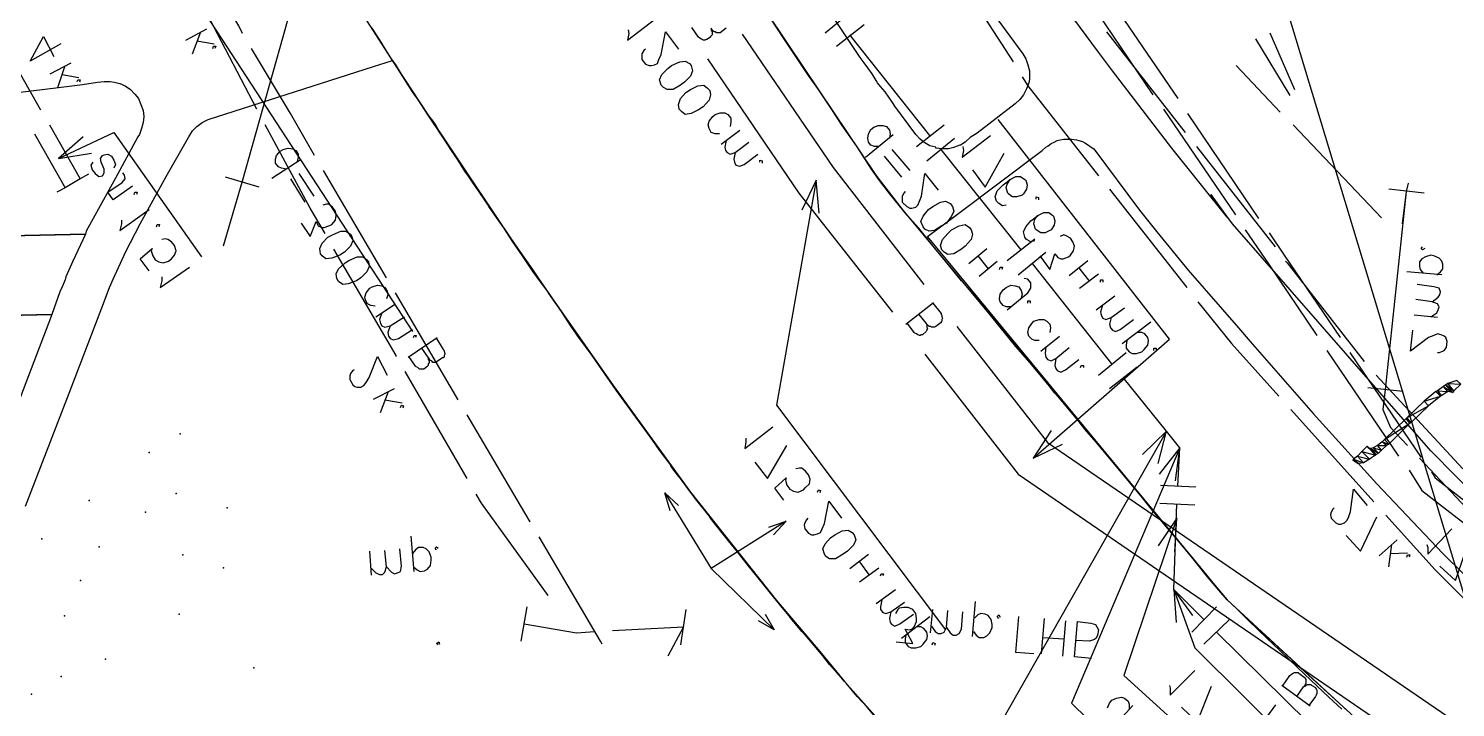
# Model space of a CAD drawing. Header units: metres. Extents: x 5 to 225, y 228 to 542.
# Drawn here: x 150.32 to 192.4, y 288.19 to 308.19 of the extents above; entities that cross this region are included whole.
import ezdxf

# ---------------------------------------------------------------- set-up
doc = ezdxf.new("R2010")
doc.units = ezdxf.units.M
for name, color, linetype in [('BOUNDARY', 7, 'Continuous'), ('CURB', 7, 'Continuous'), ('ELECTR_CABLE', 7, 'Continuous'), ('GAS', 7, 'Continuous'), ('GRASS', 7, 'Continuous'), ('OVERHEAD_POWER_LINE', 7, 'Continuous'), ('ROAD', 7, 'Continuous'), ('TREE', 7, 'Continuous'), ('WATER_PIPELINE', 7, 'Continuous')]:
    doc.layers.add(name, color=color, linetype=linetype)

msp = doc.modelspace()

# ---------------------------------------------------------------- linework, layer by layer
at = {"layer": 'BOUNDARY'}
msp.add_lwpolyline([(210.46, 232.699), (117.273, 540.497)], dxfattribs=at)
at = {"layer": 'CURB'}
for points in [[(189.046, 288.135), (188.67, 288.488), (188.141, 288.996), (187.743, 289.371), (187.213, 289.879), (186.838, 290.232), (186.308, 290.74), (185.933, 291.115), (185.668, 291.358), (185.425, 291.645), (185.094, 292.042), (184.63, 292.616), (184.299, 293.014), (183.813, 293.588), (183.482, 293.985), (183.019, 294.559), (182.688, 294.957), (182.202, 295.531), (181.871, 295.928), (181.473, 296.392), (181.407, 296.48), (181.076, 296.899), (180.59, 297.451), (180.259, 297.871), (179.795, 298.423), (179.442, 298.82), (178.979, 299.394), (178.647, 299.792), (178.184, 300.366), (177.831, 300.763), (177.367, 301.337), (177.036, 301.734), (176.572, 302.308), (176.219, 302.706), (175.755, 303.28), (175.446, 303.677), (175.181, 304.052), (175.027, 304.295), (174.74, 304.737), (174.32, 305.333), (174.033, 305.774), (173.614, 306.393), (173.327, 306.812), (172.907, 307.43), (172.62, 307.872), (172.223, 308.468)], [(175.248, 287.958), (175.049, 288.201), (174.762, 288.51), (174.431, 288.908), (173.945, 289.459), (173.614, 289.879), (173.261, 290.276), (173.128, 290.431), (172.797, 290.828), (172.687, 290.983), (172.333, 291.402), (172.002, 291.8), (171.539, 292.374), (171.23, 292.771), (170.965, 293.102), (170.766, 293.345), (170.435, 293.764), (170.391, 293.831), (169.993, 294.338), (169.684, 294.758), (169.353, 295.177), (169.265, 295.31), (169.243, 295.354), (168.934, 295.774), (168.514, 296.37), (168.205, 296.789), (167.786, 297.385), (167.476, 297.805), (167.057, 298.401), (166.748, 298.82), (166.571, 299.063), (166.328, 299.416), (166.041, 299.858), (165.666, 300.388), (165.622, 300.454), (165.313, 300.873), (165.202, 301.028), (164.893, 301.491), (164.606, 301.911), (164.319, 302.352), (164.187, 302.529), (163.9, 302.949), (163.856, 303.015), (163.503, 303.567), (163.193, 303.986), (162.973, 304.339), (162.796, 304.604), (162.509, 305.046), (162.112, 305.642), (161.825, 306.083), (161.648, 306.326), (161.405, 306.702), (161.14, 307.143), (161.052, 307.254), (160.787, 307.673), (160.743, 307.761), (160.456, 308.203)]]:
    msp.add_lwpolyline(points, dxfattribs=at)
at = {"layer": 'ELECTR_CABLE'}
for points in [[(161.935, 322.663), (157.829, 307.982), (157.829, 307.982), (156.615, 303.655)], [(156.637, 308.048), (156.526, 308.269), (156.526, 308.269), (154.782, 311.205)], [(177.367, 310.3), (179.354, 307.209)], [(181.363, 309.373), (183.482, 306.238)], [(148.865, 308.976), (150.676, 305.796)], [(157.056, 305.819), (155.665, 308.468), (155.665, 308.468), (155.334, 309.042)], [(182.114, 309.218), (184.211, 306.128)], [(154.959, 307.85), (155.577, 308.181)], [(155.157, 307.452), (155.4, 308.092)], [(182.114, 308.092), (184.432, 305.134)], [(186.926, 308.07), (187.655, 306.393)], [(151.272, 307.739), (150.367, 307.231), (150.367, 307.231), (150.764, 307.96), (150.764, 307.96), (151.073, 307.364)], [(155.29, 307.828), (155.798, 307.739)], [(155.754, 307.607), (155.776, 307.673), (155.776, 307.673), (155.842, 307.673), (155.842, 307.673), (155.82, 307.607)], [(158.756, 304.45), (158.05, 305.686), (158.05, 305.686), (156.902, 307.607)], [(186.507, 307.894), (187.522, 306.216)], [(150.963, 306.856), (151.581, 307.187)], [(151.184, 306.459), (151.404, 307.099)], [(151.316, 306.834), (151.802, 306.746)], [(179.619, 306.768), (179.795, 306.503), (179.795, 306.503), (181.871, 303.854)], [(185.933, 307.099), (187.235, 305.73)], [(151.758, 306.635), (151.78, 306.68), (151.78, 306.68), (151.846, 306.68), (151.846, 306.68), (151.824, 306.613)], [(183.791, 305.819), (185.911, 302.706)], [(184.498, 305.686), (186.595, 302.595)], [(150.499, 305.09), (151.404, 303.5)], [(150.941, 305.355), (151.846, 303.765)], [(151.934, 305.002), (151.206, 304.361), (151.206, 304.361), (152.839, 305.134), (152.839, 305.134), (155.422, 301.469)], [(159.065, 302.154), (158.624, 302.904), (158.624, 302.904), (157.299, 305.355)], [(187.611, 305.355), (190.216, 302.617)], [(184.763, 304.715), (187.081, 301.756)], [(151.206, 304.361), (152.177, 304.516)], [(152.221, 304.251), (152.155, 304.163), (152.155, 304.163), (152.199, 304.03), (152.199, 304.03), (152.287, 303.92), (152.287, 303.92), (152.398, 303.832), (152.398, 303.832), (152.508, 303.854), (152.508, 303.854), (152.552, 303.942), (152.552, 303.942), (152.552, 304.052), (152.552, 304.052), (152.464, 304.251), (152.464, 304.251), (152.442, 304.361), (152.442, 304.361), (152.508, 304.45), (152.508, 304.45), (152.552, 304.472), (152.552, 304.472), (152.663, 304.494), (152.663, 304.494), (152.773, 304.428), (152.773, 304.428), (152.839, 304.317), (152.839, 304.317), (152.884, 304.185), (152.884, 304.185), (152.839, 304.074)], [(152.089, 303.898), (151.846, 303.765), (151.846, 303.765), (151.404, 303.5), (151.404, 303.5), (151.161, 303.368)], [(153.391, 303.545), (152.817, 303.147), (152.817, 303.147), (152.663, 303.368), (152.663, 303.368), (153.082, 303.655), (153.082, 303.655), (153.171, 303.765), (153.171, 303.765), (153.148, 303.876), (153.148, 303.876), (153.104, 303.942)], [(157.122, 303.523), (156.129, 303.81)], [(160.875, 300.851), (159.021, 304.008)], [(156.615, 303.655), (156.063, 301.778)], [(182.202, 303.456), (184.476, 300.564)], [(190.944, 303.39), (190.326, 297.562)], [(191.474, 303.346), (190.437, 303.456)], [(190.944, 303.39), (190.834, 302.441)], [(191.011, 303.633), (190.944, 303.39)], [(153.435, 303.302), (153.458, 303.368), (153.458, 303.368), (153.524, 303.368), (153.524, 303.368), (153.502, 303.302)], [(153.06, 302.551), (153.06, 302.441), (153.06, 302.441), (153.016, 302.242), (153.016, 302.242), (153.877, 302.86)], [(154.098, 302.352), (154.12, 302.419), (154.12, 302.419), (154.186, 302.419), (154.186, 302.419), (154.164, 302.352)], [(186.198, 302.264), (186.904, 301.227), (186.904, 301.227), (188.317, 299.151)], [(186.904, 302.176), (187.346, 301.514), (187.346, 301.514), (189.002, 299.085)], [(153.877, 301.05), (153.612, 301.403), (153.612, 301.403), (153.965, 301.712), (153.965, 301.712), (153.943, 301.646), (153.943, 301.646), (153.987, 301.491), (153.987, 301.491), (154.054, 301.381), (154.054, 301.381), (154.164, 301.315), (154.164, 301.315), (154.296, 301.293), (154.296, 301.293), (154.451, 301.337), (154.451, 301.337), (154.539, 301.403), (154.539, 301.403), (154.628, 301.514), (154.628, 301.514), (154.672, 301.646), (154.672, 301.646), (154.628, 301.801), (154.628, 301.801), (154.539, 301.911), (154.539, 301.911), (154.429, 301.977), (154.429, 301.977), (154.363, 301.999), (154.363, 301.999), (154.252, 301.977)], [(191.496, 301.712), (191.43, 301.668), (191.43, 301.668), (191.386, 301.712), (191.386, 301.712), (191.43, 301.756)], [(161.162, 298.533), (161.162, 298.555), (161.162, 298.555), (159.33, 301.69)], [(187.39, 301.337), (187.434, 301.293), (187.434, 301.293), (189.708, 298.379)], [(191.849, 300.94), (191.96, 301.028), (191.96, 301.028), (192.026, 301.116), (192.026, 301.116), (192.026, 301.249), (192.026, 301.249), (192.004, 301.337), (192.004, 301.337), (191.916, 301.425), (191.916, 301.425), (191.761, 301.491), (191.761, 301.491), (191.673, 301.514), (191.673, 301.514), (191.518, 301.469), (191.518, 301.469), (191.408, 301.403), (191.408, 301.403), (191.342, 301.315), (191.342, 301.315), (191.342, 301.182), (191.342, 301.182), (191.364, 301.094), (191.364, 301.094), (191.452, 300.984)], [(154.252, 300.873), (154.252, 300.763), (154.252, 300.763), (154.208, 300.564), (154.208, 300.564), (155.069, 301.16)], [(192.004, 300.94), (190.966, 301.028)], [(191.717, 300.145), (191.894, 300.277), (191.894, 300.277), (191.938, 300.343), (191.938, 300.343), (191.96, 300.432), (191.96, 300.432), (191.916, 300.542), (191.916, 300.542), (191.761, 300.586), (191.761, 300.586), (191.275, 300.653)], [(162.995, 297.253), (161.14, 300.41)], [(184.807, 300.145), (185.8, 298.908), (185.8, 298.908), (187.191, 297.363)], [(191.673, 299.703), (191.849, 299.814), (191.849, 299.814), (191.894, 299.902), (191.894, 299.902), (191.916, 299.99), (191.916, 299.99), (191.872, 300.079), (191.872, 300.079), (191.717, 300.145), (191.717, 300.145), (191.231, 300.211)], [(191.872, 299.681), (191.187, 299.747)], [(191.872, 298.644), (191.916, 298.644), (191.916, 298.644), (192.026, 298.688), (192.026, 298.688), (192.07, 298.71), (192.07, 298.71), (192.136, 298.798), (192.136, 298.798), (192.159, 298.975), (192.159, 298.975), (192.114, 299.085), (192.114, 299.085), (192.07, 299.129), (192.07, 299.129), (191.982, 299.173), (191.982, 299.173), (191.872, 299.195), (191.872, 299.195), (191.761, 299.151), (191.761, 299.151), (191.607, 299.085), (191.607, 299.085), (191.077, 298.688), (191.077, 298.688), (191.143, 299.306)], [(159.926, 298.136), (159.882, 298.114), (159.882, 298.114), (159.816, 298.025), (159.816, 298.025), (159.794, 297.959), (159.794, 297.959), (159.794, 297.849), (159.794, 297.849), (159.882, 297.694), (159.882, 297.694), (159.948, 297.65), (159.948, 297.65), (160.014, 297.628), (160.014, 297.628), (160.125, 297.628), (160.125, 297.628), (160.213, 297.672), (160.213, 297.672), (160.279, 297.76), (160.279, 297.76), (160.368, 297.915), (160.368, 297.915), (160.61, 298.533), (160.61, 298.533), (160.897, 297.981)], [(188.604, 298.71), (190.724, 295.597)], [(189.289, 298.644), (191.386, 295.553)], [(163.26, 294.935), (161.427, 298.092)], [(190.061, 297.981), (192.622, 295.222)], [(160.5, 297.275), (161.118, 297.584)], [(190.856, 297.496), (189.818, 297.606)], [(190.326, 297.562), (190.26, 296.966), (190.26, 296.966), (190.481, 296.436), (190.481, 296.436), (190.988, 295.906)], [(191.96, 297.363), (191.827, 297.496), (191.827, 297.496), (192.004, 297.385), (192.004, 297.385), (191.96, 297.363), (191.827, 297.496), (192.004, 297.385), (192.004, 297.385), (191.872, 297.518), (191.872, 297.518), (191.827, 297.496)], [(192.004, 297.385), (191.872, 297.518), (191.872, 297.518), (192.181, 297.496), (192.181, 297.496), (192.004, 297.385), (191.872, 297.518), (192.181, 297.496), (192.181, 297.496), (192.048, 297.65), (192.048, 297.65), (191.872, 297.518)], [(191.872, 297.518), (191.872, 297.518)], [(192.181, 297.496), (192.048, 297.65), (192.048, 297.65), (192.313, 297.473), (192.313, 297.473), (192.181, 297.496), (192.048, 297.65), (192.313, 297.473), (192.313, 297.473), (192.114, 297.694), (192.114, 297.694), (192.048, 297.65)], [(192.313, 297.473), (192.114, 297.694), (192.114, 297.694), (192.357, 297.518), (192.357, 297.518), (192.313, 297.473), (192.114, 297.694), (192.357, 297.518), (192.357, 297.518), (192.181, 297.738), (192.181, 297.738), (192.114, 297.694)], [(192.357, 297.518), (192.181, 297.738), (192.181, 297.738), (192.556, 297.716), (192.556, 297.716), (192.357, 297.518), (192.181, 297.738), (192.556, 297.716), (192.556, 297.716), (192.446, 297.827), (192.446, 297.827), (192.181, 297.738)], [(192.181, 297.738), (192.181, 297.738)], [(160.699, 296.877), (160.942, 297.496)], [(160.831, 297.253), (161.339, 297.164)], [(161.295, 297.032), (161.317, 297.098), (161.317, 297.098), (161.383, 297.076), (161.383, 297.076), (161.361, 297.01)], [(191.099, 296.59), (190.966, 296.723), (190.966, 296.723), (191.607, 297.076), (191.607, 297.076), (191.099, 296.59), (190.966, 296.723), (191.607, 297.076), (191.607, 297.076), (191.474, 297.209), (191.474, 297.209), (190.966, 296.723), (191.607, 297.076), (191.474, 297.209), (191.474, 297.209), (191.607, 297.076), (191.474, 297.209), (191.607, 297.076), (191.607, 297.076), (191.474, 297.209)], [(191.607, 297.076), (191.474, 297.209), (191.474, 297.209), (191.96, 297.363), (191.96, 297.363), (191.607, 297.076), (191.474, 297.209), (191.96, 297.363), (191.96, 297.363), (191.827, 297.496), (191.827, 297.496), (191.474, 297.209)], [(191.474, 297.209), (191.474, 297.209)], [(191.96, 297.363), (191.96, 297.363)], [(192.181, 297.496), (192.181, 297.496)], [(165.114, 293.654), (164.827, 294.14), (164.827, 294.14), (163.26, 296.811)], [(187.544, 296.966), (189.995, 294.25)], [(190.437, 295.95), (190.304, 296.083), (190.304, 296.083), (191.055, 296.568), (191.055, 296.568), (190.437, 295.95), (190.304, 296.083), (191.055, 296.568), (191.055, 296.568), (190.944, 296.701), (190.944, 296.701), (190.304, 296.083)], [(191.055, 296.568), (190.944, 296.701), (190.944, 296.701), (191.099, 296.59), (191.099, 296.59), (191.055, 296.568), (190.944, 296.701), (191.099, 296.59), (191.099, 296.59), (190.966, 296.723), (190.966, 296.723), (190.944, 296.701)], [(190.966, 296.723), (190.966, 296.723)], [(191.607, 297.076), (191.607, 297.076)], [(191.055, 296.568), (191.055, 296.568)], [(189.863, 295.509), (189.642, 295.729), (189.642, 295.729), (190.039, 295.619), (190.039, 295.619), (189.863, 295.509), (189.642, 295.729), (190.039, 295.619), (190.039, 295.619), (189.796, 295.884), (189.796, 295.884), (189.642, 295.729), (190.039, 295.619), (189.796, 295.884), (189.796, 295.884), (189.818, 295.862), (189.818, 295.862), (190.039, 295.619)], [(189.796, 295.884), (190.039, 295.619), (190.039, 295.619), (189.796, 295.884)], [(189.796, 295.884), (189.796, 295.884)], [(190.039, 295.619), (189.818, 295.862), (189.818, 295.862), (190.061, 295.641), (190.061, 295.641), (190.039, 295.619), (189.818, 295.862), (190.061, 295.641), (190.061, 295.641), (189.885, 295.818), (189.885, 295.818), (189.818, 295.862), (190.061, 295.641), (189.885, 295.818), (189.885, 295.818), (189.907, 295.818), (189.907, 295.818), (190.061, 295.641)], [(189.885, 295.818), (190.061, 295.641), (190.061, 295.641), (189.885, 295.818)], [(189.885, 295.818), (189.885, 295.818)], [(190.061, 295.641), (189.907, 295.818), (189.907, 295.818), (190.127, 295.685), (190.127, 295.685), (190.061, 295.641), (189.907, 295.818), (190.127, 295.685), (190.127, 295.685), (189.973, 295.84), (189.973, 295.84), (189.907, 295.818)], [(190.127, 295.685), (189.973, 295.84), (189.973, 295.84), (190.216, 295.774), (190.216, 295.774), (190.127, 295.685), (189.973, 295.84), (190.216, 295.774), (190.216, 295.774), (190.105, 295.906), (190.105, 295.906), (189.973, 295.84)], [(189.973, 295.84), (189.973, 295.84)], [(190.216, 295.774), (190.105, 295.906), (190.105, 295.906), (190.37, 295.906), (190.37, 295.906), (190.216, 295.774), (190.105, 295.906), (190.37, 295.906), (190.37, 295.906), (190.238, 296.016), (190.238, 296.016), (190.105, 295.906)], [(190.105, 295.906), (190.105, 295.906)], [(190.37, 295.906), (190.238, 296.016), (190.238, 296.016), (190.437, 295.95), (190.437, 295.95), (190.37, 295.906), (190.238, 296.016), (190.437, 295.95), (190.437, 295.95), (190.304, 296.083), (190.304, 296.083), (190.238, 296.016)], [(190.238, 296.016), (190.238, 296.016)], [(190.437, 295.95), (190.437, 295.95)], [(189.421, 295.442), (189.377, 295.486), (189.377, 295.486), (189.531, 295.376), (189.531, 295.376), (189.421, 295.442), (189.377, 295.486), (189.531, 295.376), (189.531, 295.376), (189.399, 295.509), (189.399, 295.509), (189.377, 295.486)], [(189.377, 295.486), (189.421, 295.442), (189.421, 295.442), (189.377, 295.486)], [(189.377, 295.486), (189.377, 295.486)], [(189.531, 295.376), (189.399, 295.509), (189.399, 295.509), (189.686, 295.398), (189.686, 295.398), (189.531, 295.376), (189.399, 295.509), (189.686, 295.398), (189.686, 295.398), (189.509, 295.597), (189.509, 295.597), (189.399, 295.509)], [(189.421, 295.442), (189.421, 295.442)], [(189.686, 295.398), (189.509, 295.597), (189.509, 295.597), (189.863, 295.509), (189.863, 295.509), (189.686, 295.398), (189.509, 295.597), (189.863, 295.509), (189.863, 295.509), (189.642, 295.729), (189.642, 295.729), (189.509, 295.597)], [(189.686, 295.398), (189.686, 295.398)], [(189.863, 295.509), (189.863, 295.509)], [(190.061, 295.641), (190.061, 295.641)], [(191.342, 295.531), (193.969, 292.749)], [(189.531, 295.376), (189.531, 295.376)], [(191.033, 295.177), (191.408, 294.581), (191.408, 294.581), (193.836, 292.705)], [(191.695, 295.133), (191.805, 294.957), (191.805, 294.957), (194.587, 292.793)], [(188.825, 294.074), (188.781, 294.029), (188.781, 294.029), (188.737, 293.941), (188.737, 293.941), (188.715, 293.875), (188.715, 293.875), (188.737, 293.764), (188.737, 293.764), (188.869, 293.632), (188.869, 293.632), (188.957, 293.588), (188.957, 293.588), (189.024, 293.588), (189.024, 293.588), (189.134, 293.632), (189.134, 293.632), (189.2, 293.698), (189.2, 293.698), (189.244, 293.787), (189.244, 293.787), (189.311, 293.963), (189.311, 293.963), (189.399, 294.625), (189.399, 294.625), (189.796, 294.14)], [(165.644, 291.491), (163.679, 294.206), (163.679, 294.206), (163.525, 294.471)], [(189.178, 293.257), (189.598, 292.793), (189.598, 292.793), (190.083, 293.809)], [(190.348, 293.853), (191.805, 292.241), (191.805, 292.241), (192.865, 291.181)], [(191.562, 292.992), (191.585, 292.903), (191.585, 292.903), (191.585, 292.705), (191.585, 292.705), (192.291, 293.455)], [(161.692, 292.197), (161.604, 293.235)], [(161.67, 292.329), (161.781, 292.241), (161.781, 292.241), (161.869, 292.197), (161.869, 292.197), (162.001, 292.219), (162.001, 292.219), (162.09, 292.263), (162.09, 292.263), (162.178, 292.374), (162.178, 292.374), (162.2, 292.528), (162.2, 292.528), (162.2, 292.616), (162.2, 292.616), (162.134, 292.771), (162.134, 292.771), (162.045, 292.859), (162.045, 292.859), (161.957, 292.903), (161.957, 292.903), (161.825, 292.903), (161.825, 292.903), (161.736, 292.837), (161.736, 292.837), (161.648, 292.727)], [(162.355, 292.837), (162.31, 292.881), (162.31, 292.881), (162.355, 292.926), (162.355, 292.926), (162.399, 292.881)], [(167.234, 290.056), (167.189, 290.144), (167.189, 290.144), (165.379, 293.213)], [(190.15, 292.661), (190.679, 293.124)], [(190.437, 292.329), (190.525, 292.992)], [(191.938, 292.352), (192.401, 291.932), (192.401, 291.932), (192.777, 293.014)], [(160.434, 292.087), (160.39, 292.793)], [(160.434, 292.285), (160.566, 292.153), (160.566, 292.153), (160.677, 292.109), (160.677, 292.109), (160.765, 292.109), (160.765, 292.109), (160.831, 292.175), (160.831, 292.175), (160.875, 292.329), (160.875, 292.329), (160.831, 292.815)], [(160.875, 292.329), (161.03, 292.175), (161.03, 292.175), (161.118, 292.131), (161.118, 292.131), (161.207, 292.153), (161.207, 292.153), (161.295, 292.197), (161.295, 292.197), (161.317, 292.352), (161.317, 292.352), (161.273, 292.859)], [(190.481, 292.727), (190.988, 292.749)], [(190.966, 292.616), (190.988, 292.683), (190.988, 292.683), (191.055, 292.683), (191.055, 292.683), (191.033, 292.616)], [(178.162, 290.276), (178.25, 291.314)], [(164.849, 290.144), (165.026, 291.159)], [(169.706, 291.071), (169.552, 290.033)], [(175.91, 290.122), (176.396, 290.078), (176.396, 290.078), (176.175, 290.497), (176.175, 290.497), (176.307, 290.475), (176.307, 290.475), (176.396, 290.519), (176.396, 290.519), (176.44, 290.563), (176.44, 290.563), (176.506, 290.718), (176.506, 290.718), (176.506, 290.806), (176.506, 290.806), (176.484, 290.961), (176.484, 290.961), (176.396, 291.071), (176.396, 291.071), (176.263, 291.137), (176.263, 291.137), (176.131, 291.137), (176.131, 291.137), (175.998, 291.115), (175.998, 291.115), (175.954, 291.071), (175.954, 291.071), (175.888, 290.961)], [(176.925, 290.387), (176.992, 291.071)], [(176.947, 290.585), (177.058, 290.431), (177.058, 290.431), (177.146, 290.365), (177.146, 290.365), (177.234, 290.365), (177.234, 290.365), (177.323, 290.409), (177.323, 290.409), (177.389, 290.541), (177.389, 290.541), (177.433, 291.049)], [(177.389, 290.541), (177.499, 290.387), (177.499, 290.387), (177.588, 290.32), (177.588, 290.32), (177.676, 290.32), (177.676, 290.32), (177.764, 290.365), (177.764, 290.365), (177.831, 290.497), (177.831, 290.497), (177.875, 291.005)], [(178.184, 290.431), (178.272, 290.32), (178.272, 290.32), (178.36, 290.254), (178.36, 290.254), (178.493, 290.254), (178.493, 290.254), (178.581, 290.298), (178.581, 290.298), (178.669, 290.387), (178.669, 290.387), (178.736, 290.541), (178.736, 290.541), (178.736, 290.63), (178.736, 290.63), (178.714, 290.784), (178.714, 290.784), (178.625, 290.894), (178.625, 290.894), (178.537, 290.939), (178.537, 290.939), (178.405, 290.961), (178.405, 290.961), (178.316, 290.917), (178.316, 290.917), (178.228, 290.828)], [(178.934, 290.806), (178.89, 290.872), (178.89, 290.872), (178.934, 290.917), (178.934, 290.917), (178.979, 290.85)], [(179.972, 289.769), (179.442, 289.813), (179.442, 289.813), (179.53, 290.872)], [(180.193, 289.769), (180.281, 290.806)], [(164.938, 290.652), (166.483, 290.387), (166.483, 290.387), (167.013, 290.431)], [(167.543, 290.453), (169.64, 290.563)], [(169.64, 290.563), (169.176, 289.702)], [(180.899, 290.74), (180.811, 289.702)], [(181.672, 289.636), (181.164, 289.68), (181.164, 289.68), (181.253, 290.718), (181.253, 290.718), (181.65, 290.674), (181.65, 290.674), (181.782, 290.63), (181.782, 290.63), (181.827, 290.563), (181.827, 290.563), (181.871, 290.475), (181.871, 290.475), (181.849, 290.32), (181.849, 290.32), (181.804, 290.232), (181.804, 290.232), (181.76, 290.188), (181.76, 290.188), (181.606, 290.144), (181.606, 290.144), (181.208, 290.166)], [(162.399, 290.033), (162.355, 290.078), (162.355, 290.078), (162.421, 290.122), (162.421, 290.122), (162.443, 290.056)], [(180.237, 290.254), (180.855, 290.21)]]:
    msp.add_lwpolyline(points, dxfattribs=at)
at = {"layer": 'GAS'}
for points in [[(173.813, 308.07), (174.629, 308.733)], [(174.144, 307.673), (174.961, 308.313)], [(176.903, 305.046), (174.541, 308.004)], [(175.402, 304.715), (175.27, 304.715), (175.27, 304.715), (175.159, 304.759), (175.159, 304.759), (175.093, 304.847), (175.093, 304.847), (175.071, 304.958), (175.071, 304.958), (175.093, 305.09), (175.093, 305.09), (175.159, 305.222), (175.159, 305.222), (175.248, 305.289), (175.248, 305.289), (175.38, 305.333), (175.38, 305.333), (175.512, 305.333), (175.512, 305.333), (175.623, 305.311), (175.623, 305.311), (175.711, 305.2), (175.711, 305.2), (175.733, 305.09), (175.733, 305.09), (175.711, 304.958)], [(176.506, 304.715), (177.323, 305.355)], [(175.005, 304.406), (175.822, 305.068)], [(176.815, 304.295), (177.632, 304.958)], [(175.557, 304.428), (176.064, 303.81)], [(175.777, 304.626), (176.307, 304.008)], [(179.597, 301.668), (177.234, 304.626)], [(176.175, 303.39), (176.131, 303.346), (176.131, 303.346), (176.086, 303.258), (176.086, 303.258), (176.086, 303.191), (176.086, 303.191), (176.086, 303.081), (176.086, 303.081), (176.219, 302.949), (176.219, 302.949), (176.307, 302.904), (176.307, 302.904), (176.373, 302.904), (176.373, 302.904), (176.484, 302.926), (176.484, 302.926), (176.55, 302.993), (176.55, 302.993), (176.594, 303.103), (176.594, 303.103), (176.66, 303.258), (176.66, 303.258), (176.749, 303.92), (176.749, 303.92), (177.146, 303.434)], [(176.705, 302.352), (176.638, 302.507), (176.638, 302.507), (176.705, 302.662), (176.705, 302.662), (176.859, 302.86), (176.859, 302.86), (176.992, 302.949), (176.992, 302.949), (177.212, 303.081), (177.212, 303.081), (177.367, 303.103), (177.367, 303.103), (177.499, 303.037), (177.499, 303.037), (177.566, 302.949), (177.566, 302.949), (177.61, 302.816), (177.61, 302.816), (177.544, 302.662), (177.544, 302.662), (177.389, 302.463), (177.389, 302.463), (177.257, 302.375), (177.257, 302.375), (177.036, 302.242), (177.036, 302.242), (176.881, 302.22), (176.881, 302.22), (176.749, 302.286), (176.749, 302.286), (176.705, 302.352)], [(177.257, 301.668), (177.212, 301.801), (177.212, 301.801), (177.279, 301.977), (177.279, 301.977), (177.433, 302.154), (177.433, 302.154), (177.544, 302.264), (177.544, 302.264), (177.764, 302.375), (177.764, 302.375), (177.941, 302.419), (177.941, 302.419), (178.073, 302.33), (178.073, 302.33), (178.118, 302.264), (178.118, 302.264), (178.162, 302.132), (178.162, 302.132), (178.118, 301.977), (178.118, 301.977), (177.941, 301.778), (177.941, 301.778), (177.831, 301.69), (177.831, 301.69), (177.61, 301.558), (177.61, 301.558), (177.433, 301.536), (177.433, 301.536), (177.323, 301.602), (177.323, 301.602), (177.257, 301.668)], [(178.051, 301.271), (178.581, 301.712)], [(179.177, 301.359), (179.994, 301.999)], [(178.316, 301.491), (178.625, 301.116)], [(178.36, 300.895), (178.89, 301.337)], [(179.508, 300.94), (180.325, 301.602)], [(178.956, 301.094), (178.979, 301.16), (178.979, 301.16), (179.045, 301.16), (179.045, 301.16), (179.023, 301.094)], [(182.268, 298.312), (179.928, 301.271)], [(179.288, 299.99), (179.221, 299.99), (179.221, 299.99), (179.155, 299.99), (179.155, 299.99), (179.067, 300.034), (179.067, 300.034), (178.979, 300.145), (178.979, 300.145), (178.956, 300.233), (178.956, 300.233), (178.979, 300.366), (178.979, 300.366), (179.067, 300.498), (179.067, 300.498), (179.155, 300.564), (179.155, 300.564), (179.288, 300.63), (179.288, 300.63), (179.42, 300.608), (179.42, 300.608), (179.53, 300.586), (179.53, 300.586), (179.597, 300.476), (179.597, 300.476), (179.619, 300.366), (179.619, 300.366), (179.597, 300.255)], [(179.177, 299.902), (179.795, 300.41), (179.795, 300.41), (179.884, 300.542), (179.884, 300.542), (179.884, 300.608), (179.884, 300.608), (179.884, 300.697), (179.884, 300.697), (179.795, 300.807), (179.795, 300.807), (179.685, 300.829)], [(179.795, 300.101), (179.795, 300.167), (179.795, 300.167), (179.862, 300.167), (179.862, 300.167), (179.862, 300.101)], [(180.127, 298.997), (179.994, 298.997), (179.994, 298.997), (179.906, 299.041), (179.906, 299.041), (179.818, 299.129), (179.818, 299.129), (179.795, 299.24), (179.795, 299.24), (179.818, 299.372), (179.818, 299.372), (179.906, 299.505), (179.906, 299.505), (179.972, 299.571), (179.972, 299.571), (180.127, 299.615), (180.127, 299.615), (180.259, 299.615), (180.259, 299.615), (180.347, 299.571), (180.347, 299.571), (180.436, 299.482), (180.436, 299.482), (180.458, 299.372), (180.458, 299.372), (180.436, 299.24)], [(180.171, 298.688), (180.723, 299.129)], [(180.325, 298.82), (180.303, 298.621), (180.303, 298.621), (180.325, 298.511), (180.325, 298.511), (180.369, 298.445), (180.369, 298.445), (180.48, 298.401), (180.48, 298.401), (180.612, 298.467), (180.612, 298.467), (181.01, 298.798)], [(180.612, 298.467), (180.59, 298.268), (180.59, 298.268), (180.612, 298.18), (180.612, 298.18), (180.656, 298.114), (180.656, 298.114), (180.767, 298.07), (180.767, 298.07), (180.899, 298.136), (180.899, 298.136), (181.297, 298.445)], [(181.871, 297.981), (182.688, 298.644)], [(181.341, 298.202), (181.363, 298.268), (181.363, 298.268), (181.429, 298.268), (181.429, 298.268), (181.429, 298.202)], [(182.202, 297.584), (183.019, 298.224)], [(184.211, 294.714), (184.277, 295.84), (184.277, 295.84), (183.88, 296.325), (183.88, 296.325), (182.599, 297.915)], [(183.637, 295.376), (183.88, 296.325), (183.88, 296.325), (179.045, 287.826), (179.045, 287.826), (184.763, 282.505)], [(183.88, 296.325), (183.173, 295.641)], [(184.145, 294.868), (184.277, 295.84), (184.277, 295.84), (181.076, 288.311), (181.076, 288.311), (186.706, 282.814)], [(184.277, 295.84), (183.659, 295.067)], [(183.703, 294.736), (184.741, 294.692)], [(183.681, 294.206), (184.719, 294.162)], [(184.984, 290.784), (184.1, 291.667), (184.1, 291.667), (184.189, 294.184)], [(184.123, 292.771), (184.189, 293.764), (184.189, 293.764), (182.621, 289.128), (182.621, 289.128), (189.068, 283.278)], [(184.189, 293.764), (183.637, 292.948)], [(184.652, 290.894), (184.1, 291.667), (184.1, 291.667), (184.719, 289.945), (184.719, 289.945), (190.591, 284.117)], [(184.1, 291.667), (184.167, 290.696)], [(184.63, 290.409), (185.359, 291.159)], [(184.984, 290.056), (185.734, 290.784)], [(188.052, 287.76), (185.359, 290.409)], [(183.968, 288.841), (183.99, 288.753), (183.99, 288.753), (183.99, 288.554), (183.99, 288.554), (184.719, 289.283)], [(184.321, 288.201), (184.785, 287.76), (184.785, 287.76), (185.204, 288.819)], [(182.136, 288.179), (182.202, 288.311), (182.202, 288.311), (182.268, 288.4), (182.268, 288.4), (182.401, 288.466), (182.401, 288.466), (182.555, 288.488), (182.555, 288.488), (182.643, 288.466), (182.643, 288.466), (182.754, 288.378), (182.754, 288.378), (182.776, 288.289), (182.776, 288.289), (182.776, 288.135)], [(182.18, 287.473), (182.886, 288.245)]]:
    msp.add_lwpolyline(points, dxfattribs=at)
at = {"layer": 'GRASS'}
for points in [[(195.448, 291.932), (191.673, 295.751), (185.822, 302.441), (185.188, 303.305), (185.668, 302.639), (184.034, 304.671), (182.29, 306.944), (181.871, 307.496), (180.59, 309.24), (178.934, 311.581), (178.802, 311.846), (178.405, 312.552), (178.537, 312.596), (179.288, 312.927), (179.508, 312.618), (179.53, 312.574), (179.883, 312.046), (179.888, 312.046), (193.02, 317.365)], [(178.25, 309.351), (179.641, 307.452), (179.729, 307.298), (179.795, 307.121), (179.84, 306.944), (179.84, 306.768), (179.84, 306.702), (179.818, 306.591), (179.751, 306.415), (179.663, 306.238), (179.553, 306.106), (179.42, 305.973), (178.294, 305.112), (178.095, 304.98), (177.963, 304.869), (177.941, 304.847), (177.808, 304.759), (177.785, 304.758), (177.632, 304.693), (177.606, 304.692), (177.455, 304.648), (177.257, 304.648), (177.08, 304.671), (177.08, 304.693), (176.903, 304.737), (176.749, 304.825), (176.727, 304.847), (176.616, 304.935), (176.484, 305.068), (175.866, 305.907), (175.799, 306.017), (175.689, 306.172), (175.579, 306.326), (175.446, 306.481), (175.358, 306.591), (175.314, 306.657), (175.203, 306.856), (175.071, 307.033), (174.961, 307.187), (174.85, 307.342), (173.57, 309.263)], [(150.234, 294.118), (151.471, 297.319), (152.486, 299.968), (152.707, 300.564), (152.817, 300.807), (153.193, 301.624), (153.612, 302.441), (154.385, 303.832), (155.047, 305.002), (155.157, 305.178), (155.29, 305.311), (155.444, 305.421), (155.621, 305.509), (160.5, 307.077), (161.052, 307.254), (161.162, 307.077), (162.112, 305.642), (162.156, 305.576), (162.244, 305.465), (162.332, 305.333), (162.421, 305.178), (163.193, 304.03), (164.099, 302.662), (164.628, 301.889), (165.18, 301.094), (165.357, 300.829), (165.754, 300.255), (167.565, 297.672), (169.839, 294.537), (172.378, 291.336), (173.658, 289.835), (174.387, 288.952), (177.897, 285.022)], [(136.348, 304.648), (151.206, 306.459), (151.912, 306.547), (152.354, 306.613), (152.552, 306.635), (152.729, 306.635), (152.861, 306.613), (153.016, 306.569), (153.171, 306.503), (153.325, 306.393), (153.458, 306.26), (153.568, 306.128), (153.634, 305.951), (153.7, 305.774), (153.722, 305.598), (153.7, 305.421), (153.656, 305.245), (153.59, 305.068), (153.546, 305.002), (152.884, 303.787), (152.486, 303.059), (152.023, 302.22), (152, 302.132), (109.193, 301.204)], [(189.222, 288.091), (185.668, 291.358), (184.674, 292.572), (182.975, 294.625), (181.253, 296.701), (179.508, 298.82), (179.177, 299.218), (177.764, 300.94), (176.837, 302.065), (177.72, 302.728), (180.215, 304.604), (180.325, 304.693), (180.392, 304.737), (180.48, 304.803), (180.568, 304.847), (180.656, 304.891), (180.745, 304.913), (180.855, 304.935), (181.076, 304.935), (181.23, 304.913), (181.297, 304.891), (181.407, 304.869), (181.473, 304.825), (181.584, 304.759), (181.628, 304.715), (181.738, 304.648), (183.085, 302.838), (183.593, 302.198), (184.52, 301.072), (185.999, 299.372), (186.352, 298.975), (188.207, 296.855), (190.083, 294.78), (192.026, 292.727), (193.24, 291.535)], [(53.184, 299.968), (152, 302.132), (151.625, 301.337), (151.426, 300.873), (151.404, 300.785), (151.316, 300.586), (151.25, 300.432), (151.007, 299.769), (87.845, 298.379), (82.436, 298.931)]]:
    msp.add_lwpolyline(points, dxfattribs=at)
msp.add_lwpolyline([(140.587, 299.306), (140.388, 299.527), (151.007, 299.769), (150.919, 299.527), (147.475, 290.519), (147.453, 290.475), (147.408, 290.519)], close=True, dxfattribs=at)
at = {"layer": 'OVERHEAD_POWER_LINE'}
for points in [[(169.088, 294.515), (170.457, 292.285)], [(169.243, 293.985), (169.088, 294.515), (169.088, 294.515), (169.485, 294.14)], [(172.665, 293.676), (170.457, 292.285)], [(172.157, 293.5), (172.665, 293.676), (172.665, 293.676), (172.289, 293.279)], [(172.311, 290.475), (170.457, 292.285)], [(172.046, 290.939), (172.311, 290.475), (172.311, 290.475), (171.848, 290.74)]]:
    msp.add_lwpolyline(points, dxfattribs=at)
at = {"layer": 'ROAD'}
for points in [[(177.897, 285.022), (174.387, 288.952), (172.598, 291.071), (172.378, 291.336), (169.839, 294.537), (167.653, 297.54), (165.534, 300.586), (164.165, 302.573), (163.48, 303.567), (163.436, 303.633), (161.383, 306.746), (159.772, 309.263), (159.087, 310.344), (158.447, 311.514), (158.072, 312.155), (157.299, 313.59), (155.908, 316.173), (154.937, 317.961), (153.502, 321.515), (151.316, 326.858), (150.852, 328.006), (149.859, 330.457)], [(171.517, 309.527), (173.216, 306.989), (175.292, 303.898), (175.336, 303.832), (176.109, 302.838), (177.764, 300.851), (180.281, 297.827), (182.776, 294.824), (185.447, 291.623), (185.668, 291.358), (187.964, 289.239), (192.225, 285.353)]]:
    msp.add_lwpolyline(points, dxfattribs=at)
at = {"layer": 'TREE'}
for p in [(154.793, 296.256), (153.877, 295.704), (152.108, 294.288), (154.679, 294.493), (153.774, 293.941), (156.184, 294.07), (150.715, 293.161), (152.405, 292.926), (154.87, 292.691), (156.07, 292.307), (151.854, 291.932), (151.384, 290.893), (154.768, 290.939), (152.592, 289.611), (151.28, 289.106), (156.965, 289.357), (150.409, 288.578)]:
    msp.add_point(p, dxfattribs=at)
at = {"layer": 'WATER_PIPELINE'}
for points in [[(145.995, 329.419), (151.978, 314.075), (151.978, 314.075), (161.648, 299.262)], [(168.006, 308.159), (168.028, 308.048), (168.028, 308.048), (167.984, 307.85), (167.984, 307.85), (168.823, 308.49)], [(168.514, 307.585), (168.47, 307.541), (168.47, 307.541), (168.404, 307.452), (168.404, 307.452), (168.404, 307.386), (168.404, 307.386), (168.404, 307.276), (168.404, 307.276), (168.514, 307.143), (168.514, 307.143), (168.624, 307.099), (168.624, 307.099), (168.691, 307.099), (168.691, 307.099), (168.779, 307.121), (168.779, 307.121), (168.867, 307.165), (168.867, 307.165), (168.911, 307.276), (168.911, 307.276), (168.978, 307.43), (168.978, 307.43), (169.11, 308.092), (169.11, 308.092), (169.485, 307.585)], [(170.457, 308.203), (170.457, 308.137), (170.457, 308.137), (170.479, 308.115), (170.479, 308.115), (170.479, 308.07), (170.479, 308.07), (170.479, 308.026), (170.479, 308.026), (170.479, 308.004), (170.479, 308.004), (170.457, 307.982), (170.457, 307.982), (170.435, 307.96), (170.435, 307.96), (170.435, 307.938), (170.435, 307.938), (170.324, 307.872), (170.324, 307.872), (170.302, 307.872), (170.302, 307.872), (170.28, 307.85), (170.28, 307.85), (170.258, 307.85), (170.258, 307.85), (170.214, 307.85), (170.214, 307.85), (170.192, 307.872), (170.192, 307.872), (170.148, 307.894), (170.148, 307.894), (170.104, 307.916), (170.104, 307.916), (170.082, 307.938), (170.082, 307.938), (169.883, 308.225)], [(170.898, 308.203), (170.722, 308.07), (170.722, 308.07), (170.7, 308.07), (170.7, 308.07), (170.656, 308.07), (170.656, 308.07), (170.611, 308.07), (170.611, 308.07), (170.567, 308.092), (170.567, 308.092), (170.545, 308.092), (170.545, 308.092), (170.501, 308.137), (170.501, 308.137), (170.479, 308.159), (170.479, 308.159), (170.457, 308.203)], [(171.362, 308.026), (174.055, 304.097), (174.055, 304.097), (176.727, 300.653)], [(168.978, 306.525), (168.934, 306.68), (168.934, 306.68), (169, 306.834), (169, 306.834), (169.176, 307.011), (169.176, 307.011), (169.287, 307.099), (169.287, 307.099), (169.53, 307.209), (169.53, 307.209), (169.684, 307.231), (169.684, 307.231), (169.817, 307.165), (169.817, 307.165), (169.861, 307.099), (169.861, 307.099), (169.905, 306.944), (169.905, 306.944), (169.839, 306.79), (169.839, 306.79), (169.662, 306.613), (169.662, 306.613), (169.552, 306.525), (169.552, 306.525), (169.331, 306.393), (169.331, 306.393), (169.154, 306.393), (169.154, 306.393), (169.044, 306.459), (169.044, 306.459), (168.978, 306.525)], [(170.346, 307.298), (173.04, 303.346), (173.04, 303.346), (175.799, 299.836)], [(169.508, 305.819), (169.485, 305.951), (169.485, 305.951), (169.552, 306.128), (169.552, 306.128), (169.706, 306.304), (169.706, 306.304), (169.839, 306.393), (169.839, 306.393), (170.059, 306.503), (170.059, 306.503), (170.236, 306.525), (170.236, 306.525), (170.346, 306.437), (170.346, 306.437), (170.413, 306.37), (170.413, 306.37), (170.435, 306.238), (170.435, 306.238), (170.391, 306.083), (170.391, 306.083), (170.214, 305.885), (170.214, 305.885), (170.082, 305.796), (170.082, 305.796), (169.861, 305.686), (169.861, 305.686), (169.684, 305.664), (169.684, 305.664), (169.574, 305.752), (169.574, 305.752), (169.508, 305.819)], [(170.7, 305.09), (170.567, 305.09), (170.567, 305.09), (170.457, 305.134), (170.457, 305.134), (170.391, 305.245), (170.391, 305.245), (170.369, 305.355), (170.369, 305.355), (170.391, 305.465), (170.391, 305.465), (170.501, 305.598), (170.501, 305.598), (170.567, 305.664), (170.567, 305.664), (170.722, 305.708), (170.722, 305.708), (170.854, 305.708), (170.854, 305.708), (170.943, 305.664), (170.943, 305.664), (171.031, 305.554), (171.031, 305.554), (171.031, 305.443), (171.031, 305.443), (171.009, 305.311)], [(180.48, 296.348), (179.95, 295.531), (179.95, 295.531), (183.968, 299.041), (183.968, 299.041), (178.912, 305.509)], [(170.744, 304.781), (171.296, 305.2)], [(157.917, 304.052), (157.785, 304.074), (157.785, 304.074), (157.696, 304.119), (157.696, 304.119), (157.608, 304.229), (157.608, 304.229), (157.608, 304.339), (157.608, 304.339), (157.63, 304.45), (157.63, 304.45), (157.74, 304.582), (157.74, 304.582), (157.829, 304.626), (157.829, 304.626), (157.983, 304.671), (157.983, 304.671), (158.116, 304.648), (158.116, 304.648), (158.204, 304.604), (158.204, 304.604), (158.27, 304.494), (158.27, 304.494), (158.27, 304.406), (158.27, 304.406), (158.248, 304.273)], [(170.898, 304.891), (170.854, 304.693), (170.854, 304.693), (170.876, 304.604), (170.876, 304.604), (170.92, 304.538), (170.92, 304.538), (171.009, 304.494), (171.009, 304.494), (171.163, 304.538), (171.163, 304.538), (171.561, 304.847)], [(177.875, 304.715), (177.897, 304.604), (177.897, 304.604), (177.853, 304.406), (177.853, 304.406), (178.692, 305.046)], [(157.498, 303.787), (158.359, 304.339)], [(171.163, 304.538), (171.119, 304.339), (171.119, 304.339), (171.141, 304.251), (171.141, 304.251), (171.185, 304.163), (171.185, 304.163), (171.296, 304.141), (171.296, 304.141), (171.428, 304.185), (171.428, 304.185), (171.826, 304.494)], [(171.892, 304.251), (171.892, 304.317), (171.892, 304.317), (171.958, 304.295), (171.958, 304.295), (171.958, 304.229)], [(178.162, 304.03), (178.537, 303.523), (178.537, 303.523), (179.089, 304.516)], [(158.292, 303.92), (158.734, 303.258)], [(179.155, 302.993), (179.045, 302.971), (179.045, 302.971), (178.934, 303.037), (178.934, 303.037), (178.868, 303.103), (178.868, 303.103), (178.824, 303.236), (178.824, 303.236), (178.89, 303.412), (178.89, 303.412), (179.067, 303.589), (179.067, 303.589), (179.266, 303.743), (179.266, 303.743), (179.442, 303.832), (179.442, 303.832), (179.575, 303.832), (179.575, 303.832), (179.707, 303.743), (179.707, 303.743), (179.729, 303.721), (179.729, 303.721), (179.773, 303.589), (179.773, 303.589), (179.751, 303.456), (179.751, 303.456), (179.663, 303.324), (179.663, 303.324), (179.619, 303.28), (179.619, 303.28), (179.464, 303.236), (179.464, 303.236), (179.332, 303.236), (179.332, 303.236), (179.221, 303.324), (179.221, 303.324), (179.199, 303.346), (179.199, 303.346), (179.155, 303.5), (179.155, 303.5), (179.177, 303.611), (179.177, 303.611), (179.266, 303.743)], [(158.05, 303.765), (158.469, 303.081)], [(173.636, 302.75), (173.548, 303.721), (173.548, 303.721), (172.378, 297.098), (172.378, 297.098), (177.367, 290.475)], [(173.548, 303.721), (173.128, 302.838)], [(158.359, 302.463), (158.624, 302.065), (158.624, 302.065), (158.8, 302.507), (158.8, 302.507), (158.866, 302.375), (158.866, 302.375), (158.977, 302.33), (158.977, 302.33), (159.043, 302.33), (159.043, 302.33), (159.175, 302.375), (159.175, 302.375), (159.264, 302.419), (159.264, 302.419), (159.374, 302.551), (159.374, 302.551), (159.396, 302.684), (159.396, 302.684), (159.374, 302.816), (159.374, 302.816), (159.286, 302.926), (159.286, 302.926), (159.175, 303.015), (159.175, 303.015), (159.109, 303.015), (159.109, 303.015), (158.999, 302.993)], [(180.038, 303.169), (180.038, 303.236), (180.038, 303.236), (180.105, 303.213), (180.105, 303.213), (180.105, 303.147)], [(179.994, 301.933), (179.884, 301.911), (179.884, 301.911), (179.751, 301.977), (179.751, 301.977), (179.707, 302.043), (179.707, 302.043), (179.663, 302.198), (179.663, 302.198), (179.729, 302.352), (179.729, 302.352), (179.884, 302.529), (179.884, 302.529), (180.082, 302.684), (180.082, 302.684), (180.259, 302.772), (180.259, 302.772), (180.414, 302.772), (180.414, 302.772), (180.524, 302.684), (180.524, 302.684), (180.546, 302.662), (180.546, 302.662), (180.59, 302.529), (180.59, 302.529), (180.568, 302.397), (180.568, 302.397), (180.48, 302.264), (180.48, 302.264), (180.436, 302.242), (180.436, 302.242), (180.303, 302.176), (180.303, 302.176), (180.171, 302.176), (180.171, 302.176), (180.038, 302.264), (180.038, 302.264), (180.016, 302.286), (180.016, 302.286), (179.972, 302.441), (179.972, 302.441), (179.994, 302.573), (179.994, 302.573), (180.082, 302.684)], [(158.933, 301.558), (158.911, 301.712), (158.911, 301.712), (158.977, 301.867), (158.977, 301.867), (159.153, 302.043), (159.153, 302.043), (159.286, 302.11), (159.286, 302.11), (159.529, 302.22), (159.529, 302.22), (159.683, 302.22), (159.683, 302.22), (159.816, 302.132), (159.816, 302.132), (159.86, 302.065), (159.86, 302.065), (159.882, 301.933), (159.882, 301.933), (159.816, 301.778), (159.816, 301.778), (159.639, 301.602), (159.639, 301.602), (159.507, 301.514), (159.507, 301.514), (159.264, 301.425), (159.264, 301.425), (159.087, 301.403), (159.087, 301.403), (158.977, 301.491), (158.977, 301.491), (158.933, 301.558)], [(180.149, 301.491), (180.436, 301.094), (180.436, 301.094), (180.59, 301.558), (180.59, 301.558), (180.679, 301.447), (180.679, 301.447), (180.767, 301.403), (180.767, 301.403), (180.833, 301.403), (180.833, 301.403), (180.988, 301.469), (180.988, 301.469), (181.054, 301.514), (181.054, 301.514), (181.142, 301.646), (181.142, 301.646), (181.164, 301.778), (181.164, 301.778), (181.12, 301.911), (181.12, 301.911), (181.054, 302.021), (181.054, 302.021), (180.921, 302.088), (180.921, 302.088), (180.855, 302.11), (180.855, 302.11), (180.745, 302.065)], [(159.418, 300.829), (159.396, 300.962), (159.396, 300.962), (159.462, 301.116), (159.462, 301.116), (159.661, 301.293), (159.661, 301.293), (159.772, 301.359), (159.772, 301.359), (160.014, 301.469), (160.014, 301.469), (160.191, 301.469), (160.191, 301.469), (160.301, 301.381), (160.301, 301.381), (160.346, 301.315), (160.346, 301.315), (160.368, 301.182), (160.368, 301.182), (160.301, 301.028), (160.301, 301.028), (160.125, 300.851), (160.125, 300.851), (159.992, 300.763), (159.992, 300.763), (159.749, 300.675), (159.749, 300.675), (159.595, 300.653), (159.595, 300.653), (159.462, 300.741), (159.462, 300.741), (159.418, 300.829)], [(181.01, 300.917), (181.562, 301.359)], [(181.297, 301.138), (181.606, 300.741)], [(181.319, 300.542), (181.871, 300.962)], [(160.544, 300.012), (160.412, 300.034), (160.412, 300.034), (160.323, 300.079), (160.323, 300.079), (160.257, 300.189), (160.257, 300.189), (160.235, 300.277), (160.235, 300.277), (160.279, 300.41), (160.279, 300.41), (160.39, 300.542), (160.39, 300.542), (160.456, 300.586), (160.456, 300.586), (160.61, 300.63), (160.61, 300.63), (160.743, 300.608), (160.743, 300.608), (160.831, 300.564), (160.831, 300.564), (160.897, 300.454), (160.897, 300.454), (160.92, 300.343), (160.92, 300.343), (160.875, 300.233)], [(181.937, 300.719), (181.937, 300.785), (181.937, 300.785), (182.003, 300.785), (182.003, 300.785), (182.003, 300.719)], [(160.566, 299.703), (161.14, 300.079)], [(176.197, 299.482), (177.014, 300.123)], [(176.992, 300.101), (177.234, 299.792), (177.234, 299.792), (177.234, 299.769), (177.234, 299.769), (177.257, 299.747), (177.257, 299.747), (177.257, 299.703), (177.257, 299.703), (177.279, 299.659), (177.279, 299.659), (177.257, 299.615), (177.257, 299.615), (177.257, 299.571), (177.257, 299.571), (177.234, 299.549), (177.234, 299.549), (177.234, 299.527), (177.234, 299.527), (177.08, 299.416), (177.08, 299.416), (177.036, 299.394), (177.036, 299.394), (176.992, 299.394), (176.992, 299.394), (176.947, 299.394), (176.947, 299.394), (176.925, 299.416), (176.925, 299.416), (176.881, 299.416), (176.881, 299.416), (176.837, 299.46), (176.837, 299.46), (176.815, 299.482), (176.815, 299.482), (176.793, 299.505), (176.793, 299.505), (176.815, 299.46), (176.815, 299.46), (176.815, 299.438), (176.815, 299.438), (176.815, 299.394), (176.815, 299.394), (176.837, 299.35), (176.837, 299.35), (176.815, 299.328), (176.815, 299.328), (176.815, 299.306), (176.815, 299.306), (176.793, 299.262), (176.793, 299.262), (176.683, 299.173), (176.683, 299.173), (176.638, 299.173), (176.638, 299.173), (176.616, 299.151), (176.616, 299.151), (176.594, 299.151), (176.594, 299.151), (176.55, 299.173), (176.55, 299.173), (176.506, 299.195), (176.506, 299.195), (176.462, 299.218), (176.462, 299.218), (176.44, 299.24), (176.44, 299.24), (176.241, 299.505)], [(181.804, 299.902), (182.356, 300.321)], [(160.743, 299.814), (160.677, 299.615), (160.677, 299.615), (160.699, 299.505), (160.699, 299.505), (160.743, 299.438), (160.743, 299.438), (160.831, 299.394), (160.831, 299.394), (160.986, 299.438), (160.986, 299.438), (161.405, 299.703)], [(176.572, 299.769), (176.793, 299.505)], [(181.981, 300.012), (181.937, 299.836), (181.937, 299.836), (181.959, 299.725), (181.959, 299.725), (182.003, 299.659), (182.003, 299.659), (182.091, 299.615), (182.091, 299.615), (182.246, 299.681), (182.246, 299.681), (182.643, 299.968)], [(182.246, 299.681), (182.202, 299.482), (182.202, 299.482), (182.224, 299.372), (182.224, 299.372), (182.29, 299.306), (182.29, 299.306), (182.378, 299.262), (182.378, 299.262), (182.511, 299.328), (182.511, 299.328), (182.908, 299.615)], [(160.986, 299.438), (160.92, 299.24), (160.92, 299.24), (160.942, 299.129), (160.942, 299.129), (160.986, 299.063), (160.986, 299.063), (161.074, 299.019), (161.074, 299.019), (161.229, 299.063), (161.229, 299.063), (161.648, 299.328)], [(177.698, 299.416), (180.369, 295.994), (213.915, 273.055)], [(182.577, 298.908), (183.416, 299.549)], [(182.71, 298.997), (182.688, 298.864), (182.688, 298.864), (182.688, 298.776), (182.688, 298.776), (182.776, 298.666), (182.776, 298.666), (182.864, 298.621), (182.864, 298.621), (182.997, 298.621), (182.997, 298.621), (183.151, 298.666), (183.151, 298.666), (183.217, 298.732), (183.217, 298.732), (183.328, 298.864), (183.328, 298.864), (183.35, 298.997), (183.35, 298.997), (183.328, 299.085), (183.328, 299.085), (183.239, 299.195), (183.239, 299.195), (183.151, 299.24), (183.151, 299.24), (183.019, 299.24)], [(161.516, 298.511), (162.377, 299.085)], [(162.355, 299.063), (162.553, 298.732), (162.553, 298.732), (162.575, 298.71), (162.575, 298.71), (162.575, 298.688), (162.575, 298.688), (162.597, 298.621), (162.597, 298.621), (162.597, 298.599), (162.597, 298.599), (162.575, 298.555), (162.575, 298.555), (162.575, 298.511), (162.575, 298.511), (162.553, 298.489), (162.553, 298.489), (162.531, 298.489), (162.531, 298.489), (162.377, 298.379), (162.377, 298.379), (162.332, 298.357), (162.332, 298.357), (162.288, 298.357), (162.288, 298.357), (162.244, 298.357), (162.244, 298.357), (162.222, 298.379), (162.222, 298.379), (162.2, 298.401), (162.2, 298.401), (162.156, 298.423), (162.156, 298.423), (162.134, 298.467), (162.134, 298.467), (162.112, 298.489), (162.112, 298.489), (162.112, 298.445), (162.112, 298.445), (162.134, 298.401), (162.134, 298.401), (162.134, 298.357), (162.134, 298.357), (162.134, 298.334), (162.134, 298.334), (162.112, 298.312), (162.112, 298.312), (162.112, 298.268), (162.112, 298.268), (162.09, 298.246), (162.09, 298.246), (162.068, 298.224), (162.068, 298.224), (161.979, 298.158), (161.979, 298.158), (161.957, 298.158), (161.957, 298.158), (161.935, 298.158), (161.935, 298.158), (161.891, 298.158), (161.891, 298.158), (161.869, 298.158), (161.869, 298.158), (161.847, 298.158), (161.847, 298.158), (161.803, 298.202), (161.803, 298.202), (161.758, 298.224), (161.758, 298.224), (161.736, 298.246), (161.736, 298.246), (161.538, 298.533)], [(161.67, 299.085), (161.692, 299.151), (161.692, 299.151), (161.758, 299.151), (161.758, 299.151), (161.736, 299.085)], [(161.913, 298.776), (162.112, 298.489)], [(183.504, 298.71), (183.504, 298.776), (183.504, 298.776), (183.571, 298.776), (183.571, 298.776), (183.571, 298.71)], [(176.749, 298.599), (179.508, 295.067), (179.508, 295.067), (213.441, 271.842)], [(171.472, 296.127), (171.472, 296.016), (171.472, 296.016), (171.45, 295.818), (171.45, 295.818), (172.267, 296.458)], [(171.737, 295.42), (172.113, 294.935), (172.113, 294.935), (172.687, 295.906)], [(179.95, 295.531), (180.811, 295.95)], [(172.598, 294.294), (172.333, 294.648), (172.333, 294.648), (172.665, 294.957), (172.665, 294.957), (172.642, 294.89), (172.642, 294.89), (172.687, 294.736), (172.687, 294.736), (172.775, 294.625), (172.775, 294.625), (172.885, 294.559), (172.885, 294.559), (173.018, 294.537), (173.018, 294.537), (173.172, 294.603), (173.172, 294.603), (173.239, 294.67), (173.239, 294.67), (173.349, 294.78), (173.349, 294.78), (173.371, 294.912), (173.371, 294.912), (173.327, 295.045), (173.327, 295.045), (173.239, 295.155), (173.239, 295.155), (173.128, 295.244), (173.128, 295.244), (173.062, 295.244), (173.062, 295.244), (172.952, 295.222)], [(173.592, 294.537), (173.614, 294.603), (173.614, 294.603), (173.68, 294.581), (173.68, 294.581), (173.658, 294.515)], [(173.305, 293.764), (173.261, 293.72), (173.261, 293.72), (173.216, 293.632), (173.216, 293.632), (173.194, 293.566), (173.194, 293.566), (173.216, 293.455), (173.216, 293.455), (173.327, 293.323), (173.327, 293.323), (173.415, 293.279), (173.415, 293.279), (173.481, 293.279), (173.481, 293.279), (173.592, 293.301), (173.592, 293.301), (173.68, 293.345), (173.68, 293.345), (173.724, 293.455), (173.724, 293.455), (173.79, 293.61), (173.79, 293.61), (173.923, 294.272), (173.923, 294.272), (174.298, 293.764)], [(173.79, 292.705), (173.746, 292.859), (173.746, 292.859), (173.813, 293.014), (173.813, 293.014), (173.967, 293.19), (173.967, 293.19), (174.1, 293.279), (174.1, 293.279), (174.32, 293.389), (174.32, 293.389), (174.497, 293.411), (174.497, 293.411), (174.607, 293.345), (174.607, 293.345), (174.674, 293.279), (174.674, 293.279), (174.718, 293.124), (174.718, 293.124), (174.651, 292.97), (174.651, 292.97), (174.475, 292.793), (174.475, 292.793), (174.342, 292.705), (174.342, 292.705), (174.122, 292.572), (174.122, 292.572), (173.945, 292.572), (173.945, 292.572), (173.835, 292.639), (173.835, 292.639), (173.79, 292.705)], [(174.541, 292.285), (175.093, 292.705)], [(174.828, 292.484), (175.115, 292.087)], [(174.828, 291.888), (175.402, 292.307)], [(175.446, 292.065), (175.468, 292.131), (175.468, 292.131), (175.535, 292.131), (175.535, 292.131), (175.512, 292.065)], [(175.314, 291.248), (175.888, 291.667)], [(175.49, 291.358), (175.446, 291.159), (175.446, 291.159), (175.446, 291.071), (175.446, 291.071), (175.512, 290.983), (175.512, 290.983), (175.601, 290.961), (175.601, 290.961), (175.755, 291.005), (175.755, 291.005), (176.153, 291.292)], [(175.755, 291.005), (175.711, 290.806), (175.711, 290.806), (175.733, 290.696), (175.733, 290.696), (175.777, 290.63), (175.777, 290.63), (175.866, 290.585), (175.866, 290.585), (176.02, 290.652), (176.02, 290.652), (176.418, 290.939)], [(176.064, 290.232), (176.903, 290.872)], [(176.197, 290.32), (176.175, 290.21), (176.175, 290.21), (176.175, 290.1), (176.175, 290.1), (176.263, 289.989), (176.263, 289.989), (176.351, 289.945), (176.351, 289.945), (176.484, 289.945), (176.484, 289.945), (176.638, 289.989), (176.638, 289.989), (176.705, 290.056), (176.705, 290.056), (176.815, 290.188), (176.815, 290.188), (176.837, 290.298), (176.837, 290.298), (176.815, 290.409), (176.815, 290.409), (176.727, 290.519), (176.727, 290.519), (176.638, 290.563), (176.638, 290.563), (176.506, 290.563)], [(176.97, 290.033), (176.992, 290.1), (176.992, 290.1), (177.058, 290.078), (177.058, 290.078), (177.036, 290.011)], [(187.302, 288.819), (187.522, 289.128), (187.522, 289.128), (187.544, 289.15), (187.544, 289.15), (187.567, 289.172), (187.567, 289.172), (187.611, 289.195), (187.611, 289.195), (187.655, 289.217), (187.655, 289.217), (187.699, 289.217), (187.699, 289.217), (187.721, 289.217), (187.721, 289.217), (187.765, 289.217), (187.765, 289.217), (187.787, 289.195), (187.787, 289.195), (187.942, 289.084), (187.942, 289.084), (187.964, 289.062), (187.964, 289.062), (187.986, 289.018), (187.986, 289.018), (187.986, 288.974), (187.986, 288.974), (187.986, 288.93), (187.986, 288.93), (187.986, 288.908), (187.986, 288.908), (187.964, 288.841), (187.964, 288.841), (187.942, 288.819), (187.942, 288.819), (187.92, 288.797), (187.92, 288.797), (187.964, 288.819), (187.964, 288.819), (187.986, 288.841), (187.986, 288.841), (188.03, 288.863), (188.03, 288.863), (188.052, 288.863), (188.052, 288.863), (188.096, 288.863), (188.096, 288.863), (188.118, 288.863), (188.118, 288.863), (188.141, 288.863), (188.141, 288.863), (188.163, 288.841), (188.163, 288.841), (188.273, 288.775), (188.273, 288.775), (188.295, 288.731), (188.295, 288.731), (188.317, 288.709), (188.317, 288.709), (188.317, 288.687), (188.317, 288.687), (188.317, 288.665), (188.317, 288.665), (188.317, 288.598), (188.317, 288.598), (188.295, 288.554), (188.295, 288.554), (188.273, 288.51), (188.273, 288.51), (188.074, 288.245)], [(188.118, 288.223), (187.28, 288.841)], [(187.721, 288.51), (187.92, 288.797)], [(178.956, 277.118), (187.103, 288.267)]]:
    msp.add_lwpolyline(points, dxfattribs=at)

doc.saveas('drawing.dxf')
